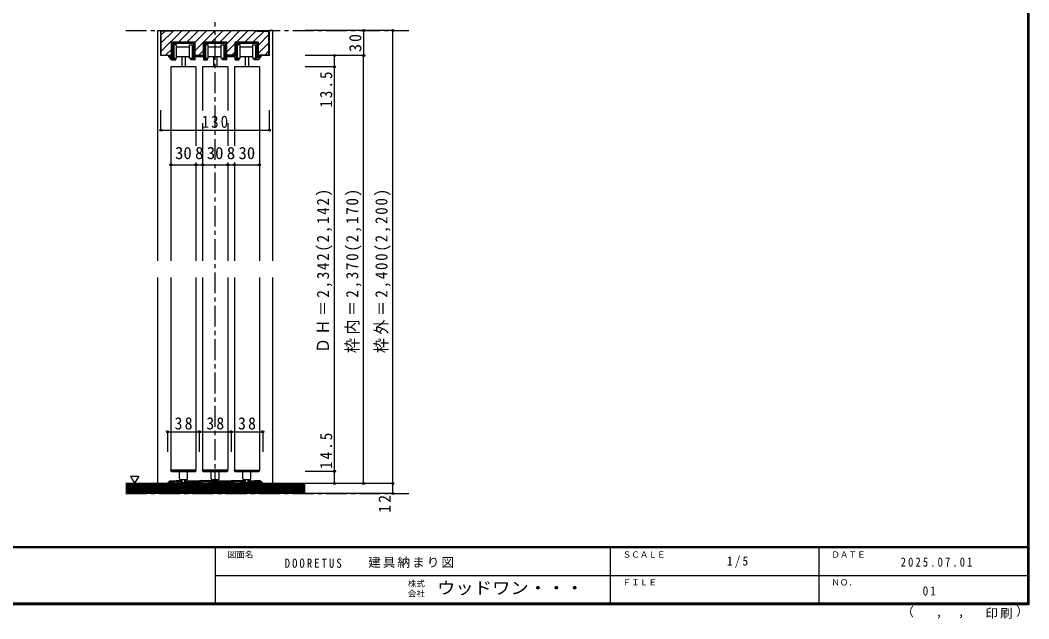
# Model space of a CAD drawing. Units: millimetres at full size, sheet at 1:5; some dimension numbers follow another scale. Extents: x -973 to 977, y -718 to 696.
# Drawn here: x -232 to 977, y -718 to 0 of the extents above; entities that cross this region are included whole.
import ezdxf
from ezdxf.enums import TextEntityAlignment as Align

# ---------------------------------------------------------------- set-up
doc = ezdxf.new("R2010")
doc.units = ezdxf.units.MM
doc.header["$LTSCALE"] = 5
doc.header["$PDMODE"] = 32
doc.header["$PDSIZE"] = 2.5
doc.linetypes.add('CHAIN1', pattern=[8, 5, -1, 1, -1])
for name, color, linetype in [('0-1_通り芯', 4, 'CHAIN1'), ('0-3_仕上げ', 7, 'Continuous'), ('0-4_枠', 3, 'Continuous'), ('0-6_扉', 6, 'Continuous'), ('0-7_金物', 3, 'Continuous'), ('0-A_文字', 7, 'Continuous'), ('0-B_寸法', 7, 'Continuous'), ('0-C_ハッチ', 4, 'Continuous'), ('F-0_補助線', 7, 'Continuous'), ('F-1_枠', 6, 'Continuous'), ('F-A_文字', 7, 'Continuous')]:
    doc.layers.add(name, color=color, linetype=linetype)
doc.styles.add('ＭＳ ゴシック', font='')
doc.styles.get('ＭＳ ゴシック').set_extended_font_data('MS Gothic')

msp = doc.modelspace()

# ---------------------------------------------------------------- linework, layer by layer
at = {"layer": '0-1_通り芯'}
for p, q in [((1.653, -567.5), (1.653, -2.5)), ((-105.446, -12.5), (233.554, -12.5)), ((-105.446, -567.5), (233.554, -567.5))]:
    msp.add_line(p, q, dxfattribs=at)
at = {"layer": '0-3_仕上げ', "color": 2}
for p, q in [((109.554, -555.5), (-105.446, -555.5)), ((109.554, -567.5), (-105.446, -567.5))]:
    msp.add_line(p, q, dxfattribs=at)
at = {"layer": '0-3_仕上げ'}
for p, q in [((109.554, -557), (-105.446, -557)), ((109.554, -558.5), (-105.446, -558.5)), ((109.554, -560), (-105.446, -560)), ((109.554, -561.5), (-105.446, -561.5)), ((109.554, -563), (-105.446, -563)), ((109.554, -564.5), (-105.446, -564.5)), ((109.554, -566), (-105.446, -566))]:
    msp.add_line(p, q, dxfattribs=at)
at = {"layer": '0-4_枠', "color": 4}
for p, q in [((-67.347, -12.5), (-63.347, -12.5)), ((-67.347, -12.5), (-67.347, -288.5)), ((70.653, -12.5), (66.653, -12.5)), ((70.653, -288.5), (70.653, -12.5)), ((-67.347, -308.5), (-67.347, -555.5)), ((70.653, -555.5), (70.653, -308.5))]:
    msp.add_line(p, q, dxfattribs=at)
at = {"layer": '0-4_枠'}
for p, q in [((-63.347, -42.5), (-63.347, -12.5)), ((-63.347, -12.5), (66.653, -12.5)), ((-62.847, -42), (-62.847, -13)), ((51.653, -13), (51.653, -12.5)), ((51.653, -13), (66.153, -13)), ((66.153, -42), (66.153, -13)), ((66.653, -42.5), (66.653, -12.5)), ((-50.476, -42.5), (-50.476, -26.5)), ((-12.476, -42.5), (-12.476, -26.5)), ((25.524, -42.5), (25.524, -26.5)), ((-50.476, -42.5), (-63.347, -42.5)), ((-62.847, -42), (-50.476, -42)), ((-22.476, -42), (-12.476, -42)), ((-12.476, -42.5), (-22.476, -42.5)), ((25.524, -42), (15.524, -42)), ((25.524, -42.5), (15.524, -42.5)), ((66.153, -42), (53.524, -42)), ((66.653, -42.5), (53.524, -42.5))]:
    msp.add_line(p, q, dxfattribs=at)
for points in [[(-48.347, -12.5), (-48.347, -13), (-62.847, -13)], [(-22.476, -42.5), (-22.476, -26.5), (-50.476, -26.5)], [(15.524, -42.5), (15.524, -26.5), (-12.476, -26.5)], [(53.524, -42.5), (53.524, -26.5), (25.524, -26.5)]]:
    msp.add_lwpolyline(points, dxfattribs=at)
at = {"layer": '0-6_扉'}
for p, q in [((-21.347, -56), (-51.347, -56)), ((-51.347, -56), (-51.347, -288.5)), ((-21.347, -56), (-21.347, -150.5)), ((16.653, -56), (-13.347, -56)), ((-13.347, -56), (-13.347, -108.476)), ((16.653, -56), (16.653, -108.476)), ((54.653, -56), (24.653, -56)), ((24.653, -56), (24.653, -150.5)), ((54.653, -56), (54.653, -288.5)), ((-13.347, -123.405), (-13.347, -288.5)), ((16.653, -123.405), (16.653, -150.5)), ((-21.347, -170.5), (-21.347, -288.5)), ((16.653, -170.5), (16.653, -288.5)), ((24.653, -170.5), (24.653, -288.5)), ((-51.347, -308.5), (-51.347, -539.5)), ((-21.347, -308.5), (-21.347, -539.5)), ((-13.347, -308.5), (-13.347, -539.5)), ((16.653, -308.5), (16.653, -539.5)), ((24.653, -308.5), (24.653, -539.5)), ((54.653, -308.5), (54.653, -539.5)), ((-21.347, -539.5), (-51.347, -539.5)), ((16.653, -539.5), (-13.347, -539.5)), ((24.653, -539.5), (54.653, -539.5))]:
    msp.add_line(p, q, dxfattribs=at)
at = {"layer": '0-7_金物', "color": 7}
for p, q in [((-44.581, -45.524), (-44.581, -29.72)), ((-44.581, -32.116), (-29.106, -32.116)), ((-29.106, -45.524), (-29.106, -29.72)), ((-29.106, -29.72), (-25.6, -29.72)), ((-6.581, -45.524), (-6.581, -29.72)), ((-6.581, -32.116), (8.894, -32.116)), ((8.894, -45.524), (8.894, -29.72)), ((8.894, -29.72), (12.4, -29.72)), ((31.419, -45.524), (31.419, -29.72)), ((31.419, -32.116), (46.894, -32.116)), ((46.894, -45.524), (46.894, -29.72)), ((46.894, -29.72), (50.4, -29.72)), ((-29.106, -43.95), (-44.581, -43.95)), ((-38.476, -43.95), (-38.476, -56)), ((-34.476, -43.95), (-34.476, -56)), ((8.894, -43.95), (-6.581, -43.95)), ((-0.476, -43.95), (-0.476, -56)), ((3.524, -43.95), (3.524, -56)), ((46.894, -43.95), (31.419, -43.95)), ((37.524, -43.95), (37.524, -56)), ((41.524, -43.95), (41.524, -56)), ((-41.097, -550.1), (-41.097, -541)), ((-31.597, -550.1), (-31.597, -541)), ((-3.097, -550.1), (-3.097, -541)), ((6.403, -550.1), (6.403, -541)), ((34.903, -550.1), (34.903, -541)), ((44.403, -550.1), (44.403, -541)), ((-32.597, -551.1), (-40.097, -551.1)), ((-39.347, -551.1), (-39.347, -552.031)), ((-37.847, -552.528), (-39.338, -552.031)), ((-37.847, -554.6), (-37.847, -551.1)), ((-34.947, -554.7), (-37.747, -554.7)), ((-34.847, -554.6), (-34.847, -551.1)), ((-34.847, -552.528), (-33.355, -552.031)), ((-33.347, -551.1), (-33.347, -552.031)), ((5.403, -551.1), (-2.097, -551.1)), ((-1.347, -551.1), (-1.347, -552.031)), ((0.153, -552.528), (-1.338, -552.031)), ((0.153, -554.6), (0.153, -551.1)), ((3.053, -554.7), (0.253, -554.7)), ((3.153, -554.6), (3.153, -551.1)), ((3.153, -552.528), (4.645, -552.031)), ((4.653, -551.1), (4.653, -552.031)), ((43.403, -551.1), (35.903, -551.1)), ((36.653, -551.1), (36.653, -552.031)), ((38.153, -552.528), (36.662, -552.031)), ((38.153, -554.6), (38.153, -551.1)), ((41.053, -554.7), (38.253, -554.7)), ((41.153, -554.6), (41.153, -551.1)), ((41.153, -552.528), (42.645, -552.031)), ((42.653, -551.1), (42.653, -552.031))]:
    msp.add_line(p, q, dxfattribs=at)
at = {"layer": '0-7_金物', "color": 6}
for p, q in [((-51.347, -540.5), (-51.347, -539.5)), ((-51.347, -539.5), (-51.088, -539.5)), ((-51.088, -539.5), (-21.347, -539.5)), ((-50.847, -541), (-21.847, -541)), ((-21.347, -540.5), (-21.347, -539.5)), ((-13.347, -540.5), (-13.347, -539.5)), ((-13.347, -539.5), (-13.088, -539.5)), ((-13.088, -539.5), (16.653, -539.5)), ((-12.847, -541), (16.153, -541)), ((16.653, -540.5), (16.653, -539.5)), ((24.653, -540.5), (24.653, -539.5)), ((24.653, -539.5), (24.912, -539.5)), ((24.912, -539.5), (54.653, -539.5)), ((25.153, -541), (54.153, -541)), ((54.653, -540.5), (54.653, -539.5))]:
    msp.add_line(p, q, dxfattribs=at)
at = {"layer": '0-7_金物'}
for p, q in [((-52.923, -552.793), (-55.288, -555.159)), ((-53.547, -555.5), (-55.147, -555.5)), ((-53.347, -554.914), (-52.133, -553.7)), ((-53.347, -555.3), (-53.347, -554.914)), ((-52.133, -553.7), (-48.347, -553.7)), ((-48.347, -555.2), (-48.347, -553.7)), ((-48.047, -555.5), (-47.647, -555.5)), ((-47.347, -555.2), (-47.347, -553.7)), ((-39.576, -552.5), (-45.047, -552.5)), ((-41.747, -555.5), (-43.047, -555.5)), ((-41.747, -554.7), (-42.347, -554.7)), ((-39.447, -554.2), (-39.447, -555.2)), ((-39.422, -552.524), (-38.293, -552.888)), ((-33.547, -555.5), (-39.147, -555.5)), ((-37.947, -553.364), (-37.947, -554.4)), ((-37.647, -554.7), (-35.047, -554.7)), ((-34.747, -553.364), (-34.747, -554.4)), ((-33.272, -552.524), (-34.4, -552.888)), ((-33.247, -554.2), (-33.247, -555.2)), ((-33.118, -552.5), (-17.647, -552.5)), ((-32.747, -553.7), (-30.347, -553.7)), ((-30.947, -554.7), (-30.347, -554.7)), ((-30.947, -555.5), (-29.647, -555.5)), ((-30.347, -553.7), (-30.347, -554.7)), ((-29.347, -553.7), (-20.347, -553.7)), ((-29.347, -555.2), (-29.347, -553.7)), ((-20.947, -554.7), (-20.347, -554.7)), ((-20.947, -555.5), (-19.647, -555.5)), ((-20.347, -553.7), (-20.347, -554.7)), ((-19.347, -553.7), (-15.347, -553.7)), ((-19.347, -555.2), (-19.347, -553.7)), ((-17.347, -552.8), (-17.647, -552.5)), ((-17.047, -552.5), (-17.347, -552.8)), ((-1.576, -552.5), (-17.047, -552.5)), ((-15.347, -555.2), (-15.347, -553.7)), ((-13.747, -555.5), (-15.047, -555.5)), ((-13.747, -554.7), (-14.347, -554.7)), ((-3.747, -555.5), (-5.047, -555.5)), ((-3.747, -554.7), (-4.347, -554.7)), ((-1.447, -554.2), (-1.447, -555.2)), ((-1.422, -552.524), (-0.293, -552.888)), ((4.453, -555.5), (-1.147, -555.5)), ((0.053, -553.364), (0.053, -554.4)), ((0.353, -554.7), (2.953, -554.7)), ((3.253, -553.364), (3.253, -554.4)), ((4.728, -552.524), (3.6, -552.888)), ((4.753, -554.2), (4.753, -555.2)), ((4.882, -552.5), (20.353, -552.5)), ((5.253, -553.7), (7.653, -553.7)), ((7.053, -554.7), (7.653, -554.7)), ((7.053, -555.5), (8.353, -555.5)), ((7.653, -553.7), (7.653, -554.7)), ((8.653, -553.7), (17.653, -553.7)), ((8.653, -555.2), (8.653, -553.7)), ((17.053, -554.7), (17.653, -554.7)), ((17.053, -555.5), (18.353, -555.5)), ((17.653, -553.7), (17.653, -554.7)), ((18.653, -553.7), (22.653, -553.7)), ((18.653, -555.2), (18.653, -553.7)), ((20.653, -552.8), (20.353, -552.5)), ((20.953, -552.5), (20.653, -552.8)), ((36.424, -552.5), (20.953, -552.5)), ((22.653, -555.2), (22.653, -553.7)), ((24.253, -555.5), (22.953, -555.5)), ((24.253, -554.7), (23.653, -554.7)), ((34.253, -555.5), (32.953, -555.5)), ((34.253, -554.7), (33.653, -554.7)), ((36.553, -554.2), (36.553, -555.2)), ((36.578, -552.524), (37.707, -552.888)), ((42.453, -555.5), (36.853, -555.5)), ((38.053, -553.364), (38.053, -554.4)), ((38.353, -554.7), (40.953, -554.7)), ((41.253, -553.364), (41.253, -554.4)), ((42.728, -552.524), (41.6, -552.888)), ((42.753, -554.2), (42.753, -555.2)), ((42.882, -552.5), (48.353, -552.5)), ((43.253, -553.7), (45.653, -553.7)), ((45.053, -554.7), (45.653, -554.7)), ((45.053, -555.5), (46.353, -555.5)), ((45.653, -553.7), (45.653, -554.7)), ((46.653, -553.7), (50.653, -553.7)), ((46.653, -555.2), (46.653, -553.7)), ((48.653, -552.8), (48.353, -552.5)), ((48.953, -552.5), (48.653, -552.8)), ((55.522, -552.5), (48.953, -552.5)), ((50.653, -555.2), (50.653, -553.7)), ((51.353, -555.5), (50.953, -555.5)), ((51.653, -553.7), (55.439, -553.7)), ((51.653, -555.2), (51.653, -553.7)), ((56.229, -552.793), (58.595, -555.159)), ((56.853, -555.5), (58.453, -555.5))]:
    msp.add_line(p, q, dxfattribs=at)
at = {"layer": '0-7_金物', "color": 7}
for points in [[(-44.581, -29.72), (-47.956, -29.72), (-47.956, -45.524), (-44.581, -45.524)], [(-29.106, -45.524), (-25.6, -45.524), (-25.6, -29.72)], [(-6.581, -29.72), (-9.956, -29.72), (-9.956, -45.524), (-6.581, -45.524)], [(8.894, -45.524), (12.4, -45.524), (12.4, -29.72)], [(31.419, -29.72), (28.044, -29.72), (28.044, -45.524), (31.419, -45.524)], [(46.894, -45.524), (50.4, -45.524), (50.4, -29.72)]]:
    msp.add_lwpolyline(points, dxfattribs=at)
at = {"layer": '0-7_金物'}
for points in [[(-52.216, -552.5), (-45.647, -552.5), (-45.347, -552.8), (-45.047, -552.5)], [(-43.347, -555.2), (-43.347, -553.7), (-47.347, -553.7)], [(-39.947, -553.7), (-42.347, -553.7), (-42.347, -554.7)], [(-5.347, -555.2), (-5.347, -553.7), (-14.347, -553.7), (-14.347, -554.7)], [(-1.947, -553.7), (-4.347, -553.7), (-4.347, -554.7)], [(32.653, -555.2), (32.653, -553.7), (23.653, -553.7), (23.653, -554.7)], [(36.053, -553.7), (33.653, -553.7), (33.653, -554.7)], [(56.653, -555.3), (56.653, -554.914), (55.439, -553.7)]]:
    msp.add_lwpolyline(points, dxfattribs=at)
at = {"layer": '0-7_金物', "color": 6}
for centre, start, end in [((-50.847, -540.5), 180, 270), ((-21.847, -540.5), 270, 0), ((-12.847, -540.5), 180, 270), ((16.153, -540.5), 270, 0), ((25.153, -540.5), 180, 270), ((54.153, -540.5), 270, 0)]:
    msp.add_arc(centre, 0.5, start, end, dxfattribs=at)
at = {"layer": '0-7_金物'}
for centre, radius, start, end in [((-55.147, -555.3), 0.2, 135, 270), ((-53.547, -555.3), 0.2, 270, 0), ((-52.216, -553.5), 1, 90, 135), ((-48.047, -555.2), 0.3, 180, 270), ((-47.647, -555.2), 0.3, 270, 0), ((-43.047, -555.2), 0.3, 180, 270), ((-41.747, -555.1), 0.4, 0, 90), ((-41.747, -555.1), 0.4, 270, 0), ((-39.947, -554.2), 0.5, 0, 90), ((-39.576, -553), 0.5, 72.1213, 90), ((-39.147, -555.2), 0.3, 180, 270), ((-38.447, -553.364), 0.5, 0, 72.1213), ((-37.647, -554.4), 0.3, 180, 270), ((-35.047, -554.4), 0.3, 270, 0), ((-34.247, -553.364), 0.5, 107.8787, 180), ((-33.547, -555.2), 0.3, 270, 0), ((-33.118, -553), 0.5, 90, 107.8787), ((-32.747, -554.2), 0.5, 90, 180), ((-30.947, -555.1), 0.4, 90, 180), ((-30.947, -555.1), 0.4, 180, 270), ((-29.647, -555.2), 0.3, 270, 0), ((-20.947, -555.1), 0.4, 90, 180), ((-20.947, -555.1), 0.4, 180, 270), ((-19.647, -555.2), 0.3, 270, 0), ((-15.047, -555.2), 0.3, 180, 270), ((-13.747, -555.1), 0.4, 0, 90), ((-13.747, -555.1), 0.4, 270, 0), ((-5.047, -555.2), 0.3, 180, 270), ((-3.747, -555.1), 0.4, 0, 90), ((-3.747, -555.1), 0.4, 270, 0), ((-1.947, -554.2), 0.5, 0, 90), ((-1.576, -553), 0.5, 72.1213, 90), ((-1.147, -555.2), 0.3, 180, 270), ((-0.447, -553.364), 0.5, 0, 72.1213), ((0.353, -554.4), 0.3, 180, 270), ((2.953, -554.4), 0.3, 270, 0), ((3.753, -553.364), 0.5, 107.8787, 180), ((4.453, -555.2), 0.3, 270, 0), ((4.882, -553), 0.5, 90, 107.8787), ((5.253, -554.2), 0.5, 90, 180), ((7.053, -555.1), 0.4, 90, 180), ((7.053, -555.1), 0.4, 180, 270), ((8.353, -555.2), 0.3, 270, 0), ((17.053, -555.1), 0.4, 90, 180), ((17.053, -555.1), 0.4, 180, 270), ((18.353, -555.2), 0.3, 270, 0), ((22.953, -555.2), 0.3, 180, 270), ((24.253, -555.1), 0.4, 0, 90), ((24.253, -555.1), 0.4, 270, 0), ((32.953, -555.2), 0.3, 180, 270), ((34.253, -555.1), 0.4, 0, 90), ((34.253, -555.1), 0.4, 270, 0), ((36.053, -554.2), 0.5, 0, 90), ((36.424, -553), 0.5, 72.1213, 90), ((36.853, -555.2), 0.3, 180, 270), ((37.553, -553.364), 0.5, 0, 72.1213), ((38.353, -554.4), 0.3, 180, 270), ((40.953, -554.4), 0.3, 270, 0), ((41.753, -553.364), 0.5, 107.8787, 180), ((42.453, -555.2), 0.3, 270, 0), ((42.882, -553), 0.5, 90, 107.8787), ((43.253, -554.2), 0.5, 90, 180), ((45.053, -555.1), 0.4, 90, 180), ((45.053, -555.1), 0.4, 180, 270), ((46.353, -555.2), 0.3, 270, 0), ((50.953, -555.2), 0.3, 180, 270), ((51.353, -555.2), 0.3, 270, 0), ((55.522, -553.5), 1, 45, 90), ((56.853, -555.3), 0.2, 180, 270), ((58.453, -555.3), 0.2, 270, 45)]:
    msp.add_arc(centre, radius, start, end, dxfattribs=at)
at = {"layer": '0-7_金物', "color": 7}
for centre, radius, start, end in [((-40.097, -550.1), 1, 180, 270), ((-37.747, -554.6), 0.1, 180, 270), ((-34.947, -554.6), 0.1, 270, 0), ((-32.597, -550.1), 1, 270, 0), ((-2.097, -550.1), 1, 180, 270), ((0.253, -554.6), 0.1, 180, 270), ((3.053, -554.6), 0.1, 270, 0), ((5.403, -550.1), 1, 270, 0), ((35.903, -550.1), 1, 180, 270), ((38.253, -554.6), 0.1, 180, 270), ((41.053, -554.6), 0.1, 270, 0), ((43.403, -550.1), 1, 270, 0)]:
    msp.add_arc(centre, radius, start, end, dxfattribs=at)
at = {"layer": '0-A_文字'}
for p, q in [((-22.476, -26.5), (-50.476, -26.5)), ((-50.476, -26.5), (-50.476, -47.7)), ((-23.976, -28), (-48.976, -28)), ((-48.976, -28), (-48.976, -46.2)), ((-23.976, -46.2), (-23.976, -28)), ((-22.476, -47.7), (-22.476, -26.5)), ((15.524, -26.5), (-12.476, -26.5)), ((-12.476, -26.5), (-12.476, -47.7)), ((14.024, -28), (-10.976, -28)), ((-10.976, -28), (-10.976, -46.2)), ((14.024, -46.2), (14.024, -28)), ((15.524, -47.7), (15.524, -26.5)), ((52.024, -28), (27.024, -28)), ((27.024, -28), (27.024, -46.2)), ((52.024, -46.2), (52.024, -28)), ((53.524, -45.15), (53.524, -26.5)), ((-52.621, -42.5), (-54.476, -42.5)), ((-50.476, -47.7), (-54.476, -42.5)), ((-50.476, -45.15), (-52.621, -42.5)), ((-50.476, -47.7), (-45.476, -47.7)), ((-45.476, -46.2), (-48.976, -46.2)), ((-45.476, -47.7), (-45.476, -46.2)), ((-27.476, -47.7), (-27.476, -46.2)), ((-27.476, -46.2), (-23.976, -46.2)), ((-22.476, -47.7), (-27.476, -47.7)), ((-22.476, -42.5), (-12.476, -42.5)), ((-12.476, -44), (-22.476, -44)), ((-12.476, -47.7), (-7.476, -47.7)), ((-7.476, -46.2), (-10.976, -46.2)), ((-7.476, -47.7), (-7.476, -46.2)), ((10.524, -47.7), (10.524, -46.2)), ((10.524, -46.2), (14.024, -46.2)), ((15.524, -47.7), (10.524, -47.7)), ((15.524, -42.5), (25.524, -42.5)), ((25.524, -44), (15.524, -44)), ((25.524, -47.7), (25.524, -44)), ((25.524, -47.7), (30.524, -47.7)), ((30.524, -46.2), (27.024, -46.2)), ((30.524, -47.7), (30.524, -46.2)), ((48.524, -46.2), (52.024, -46.2)), ((53.524, -47.7), (57.524, -42.5)), ((53.524, -45.15), (55.669, -42.5)), ((55.669, -42.5), (57.524, -42.5)), ((-99.881, -546.686), (-94.881, -555.347))]:
    msp.add_line(p, q, dxfattribs=at)
for points in [[(53.524, -26.5), (25.524, -26.5), (25.524, -42.5)], [(53.524, -47.7), (48.524, -47.7), (48.524, -46.2)], [(-99.881, -546.686), (-89.881, -546.686), (-94.881, -555.347)]]:
    msp.add_lwpolyline(points, dxfattribs=at)
at = {"layer": '0-B_寸法', "color": 4}
for p, q in [((214.554, -12.5), (109.554, -12.5)), ((179.554, -12.5), (179.554, -42.5)), ((214.554, -555.5), (214.554, -12.5)), ((179.554, -42.5), (109.554, -42.5)), ((144.554, -56), (144.554, -42.5)), ((179.554, -555.5), (179.554, -42.5)), ((144.554, -56), (109.554, -56)), ((144.554, -541), (144.554, -56)), ((-63.347, -131.804), (-63.347, -107.746)), ((66.653, -131.804), (66.653, -107.746)), ((-63.347, -131.804), (66.653, -131.804)), ((-51.347, -173.5), (54.653, -173.5)), ((-55.347, -493.475), (-17.347, -493.475)), ((-55.347, -493.475), (-55.347, -517.5)), ((-17.347, -493.475), (-17.347, -517.5)), ((-17.347, -493.475), (20.653, -493.475)), ((20.653, -493.475), (20.653, -517.5)), ((20.653, -493.475), (58.653, -493.475)), ((58.653, -493.475), (58.653, -517.5)), ((144.554, -541), (109.554, -541)), ((144.554, -555.5), (144.554, -541)), ((144.554, -555.5), (109.554, -555.5)), ((214.554, -555.5), (109.554, -555.5)), ((214.554, -567.5), (214.554, -555.5)), ((214.554, -567.5), (109.554, -567.5))]:
    msp.add_line(p, q, dxfattribs=at)
at = {"layer": '0-B_寸法'}
for p in [(179.554, -12.5), (214.554, -12.5), (144.554, -42.5), (179.554, -42.5), (144.554, -56), (-63.347, -131.804), (66.653, -131.804), (-51.347, -173.5), (-21.347, -173.5), (-13.347, -173.5), (16.653, -173.5), (24.653, -173.5), (54.653, -173.5), (-55.347, -493.475), (-17.347, -493.475), (20.653, -493.475), (58.653, -493.475), (144.554, -541), (144.554, -555.5), (179.554, -555.5), (214.554, -555.5), (214.554, -567.5)]:
    msp.add_point(p, dxfattribs=at)
at = {"layer": '0-C_ハッチ'}
for p, q in [((-62.847, -37.273), (-38.074, -12.5)), ((-62.847, -27.373), (-47.974, -12.5)), ((-62.847, -17.474), (-58.373, -13)), ((-42.175, -26.5), (-28.175, -12.5)), ((-32.275, -26.5), (-18.275, -12.5)), ((-22.476, -36.5), (1.524, -12.5)), ((-22.376, -26.5), (-8.376, -12.5)), ((-2.577, -26.5), (11.423, -12.5)), ((7.323, -26.5), (21.323, -12.5)), ((15.524, -28.199), (31.222, -12.5)), ((27.122, -26.5), (41.122, -12.5)), ((37.021, -26.5), (51.021, -12.5)), ((46.921, -26.5), (60.421, -13)), ((66.153, -17.167), (53.524, -29.796)), ((-57.675, -42), (-50.346, -34.671)), ((15.524, -38.098), (25.654, -27.968)), ((53.524, -39.696), (66.153, -27.067)), ((-18.077, -42), (-12.346, -36.269)), ((21.521, -42), (25.654, -37.867)), ((61.119, -42), (66.153, -36.966))]:
    msp.add_line(p, q, dxfattribs=at)
at = {"layer": 'F-1_枠'}
for p, q in [((974.986, 695.833), (974.986, -700.833)), ((975.82, 695.833), (975.82, -700.833)), ((976.653, 695.833), (976.653, -700.833)), ((976.653, -631.667), (-973.347, -631.667)), ((976.653, -632.5), (-973.347, -632.5)), ((1.653, -632.5), (1.653, -699.167)), ((474.986, -632.5), (474.986, -699.167)), ((724.986, -632.5), (724.986, -699.167)), ((1.653, -665.833), (974.986, -665.834)), ((976.653, -699.167), (-973.347, -699.167)), ((976.653, -700), (-973.347, -700)), ((976.653, -700.833), (-973.347, -700.833))]:
    msp.add_line(p, q, dxfattribs=at)

# ---------------------------------------------------------------- texts
at = {"layer": '0-B_寸法', "style": 'ＭＳ ゴシック'}
for s, p in [('30', (-46.347, -171)), ('8', (-22.347, -171)), ('30', (-8.347, -171)), ('8', (15.653, -171)), ('30', (29.653, -171))]:
    msp.add_text(s, height=14.66, dxfattribs=at).set_placement(p, align=Align.BOTTOM_LEFT)
at = {"layer": '0-B_寸法', "char_height": 14.66, "attachment_point": 7, "rotation": 90, "style": 'ＭＳ ゴシック'}
for s, insert in [('\\T1.27;\\W0.95;30', (177.054, -38.125)), ('\\T1.28;\\W0.9;13.5', (142.054, -104.986)), ('\\T1.23;\\W0.9;ＤＨ＝2,342(2,142)', (142.054, -399.125)), ('\\T1.23;\\W0.9;枠内＝2,370(2,170)', (177.054, -399.125)), ('\\T1.23;\\W0.9;枠外＝2,400(2,200)', (212.054, -399.125)), ('\\T1.28;\\W0.9;14.5', (142.054, -538.097)), ('\\T1.27;\\W0.95;12', (212.054, -590.75))]:
    msp.add_mtext(s, dxfattribs=dict(at, insert=insert))
at = {"layer": '0-B_寸法', "char_height": 14.66, "attachment_point": 7, "style": 'ＭＳ ゴシック'}
for s, insert in [('\\T1.27;\\W0.9;130', (-14.597, -129.304)), ('\\T1.27;\\W0.95;38', (-46.972, -490.975)), ('\\T1.27;\\W0.95;38', (-8.972, -490.975)), ('\\T1.27;\\W0.95;38', (29.028, -490.975))]:
    msp.add_mtext(s, dxfattribs=dict(at, insert=insert))
at = {"layer": 'F-0_補助線', "char_height": 11, "attachment_point": 7, "style": 'ＭＳ ゴシック'}
for s, insert in [('\\T1.39;\\W0.85;DOORETUS', (84.986, -656.798)), ('\\T1.17;建具納まり図', (185.035, -656.798))]:
    msp.add_mtext(s, dxfattribs=dict(at, insert=insert))
at = {"layer": 'F-A_文字', "style": 'ＭＳ ゴシック'}
for s, height, p in [('図面名', 7.331, (16.653, -646.667)), ('ＳＣＡＬＥ', 7.331, (489.986, -646.667)), ('ＤＡＴＥ', 7.331, (739.986, -646.667)), ('株式', 7.331, (232.486, -681.5)), ('ＦＩＬＥ', 7.331, (489.986, -680)), ('ＮＯ．', 7.331, (739.986, -680.001)), ('会社', 7.331, (232.486, -693.5)), ('（', 11, (823.992, -718.052)), (',', 11, (865.199, -718.052)), (',', 11, (891.686, -717.588)), ('）', 11, (961.387, -717.355))]:
    msp.add_text(s, height=height, dxfattribs=at).set_placement(p, align=Align.BOTTOM_LEFT)
at = {"layer": 'F-A_文字', "style": 'ＭＳ ゴシック', "width": 1.1}
msp.add_text('ウッドワン・・・', height=14.66, dxfattribs=at).set_placement((267.486, -692.5), align=Align.BOTTOM_LEFT)
at = {"layer": 'F-A_文字', "char_height": 11, "attachment_point": 7, "style": 'ＭＳ ゴシック'}
for s, insert in [('\\T1.38;\\W0.9;1/5', (614.986, -656.667)), ('\\T1.39;\\W0.85;2025.07.01', (823.111, -655.417)), ('\\T1.36;\\W0.9;01', (849.361, -690.001)), ('\\T1.17;印刷', (924.678, -717.82))]:
    msp.add_mtext(s, dxfattribs=dict(at, insert=insert))

doc.saveas('drawing.dxf')
